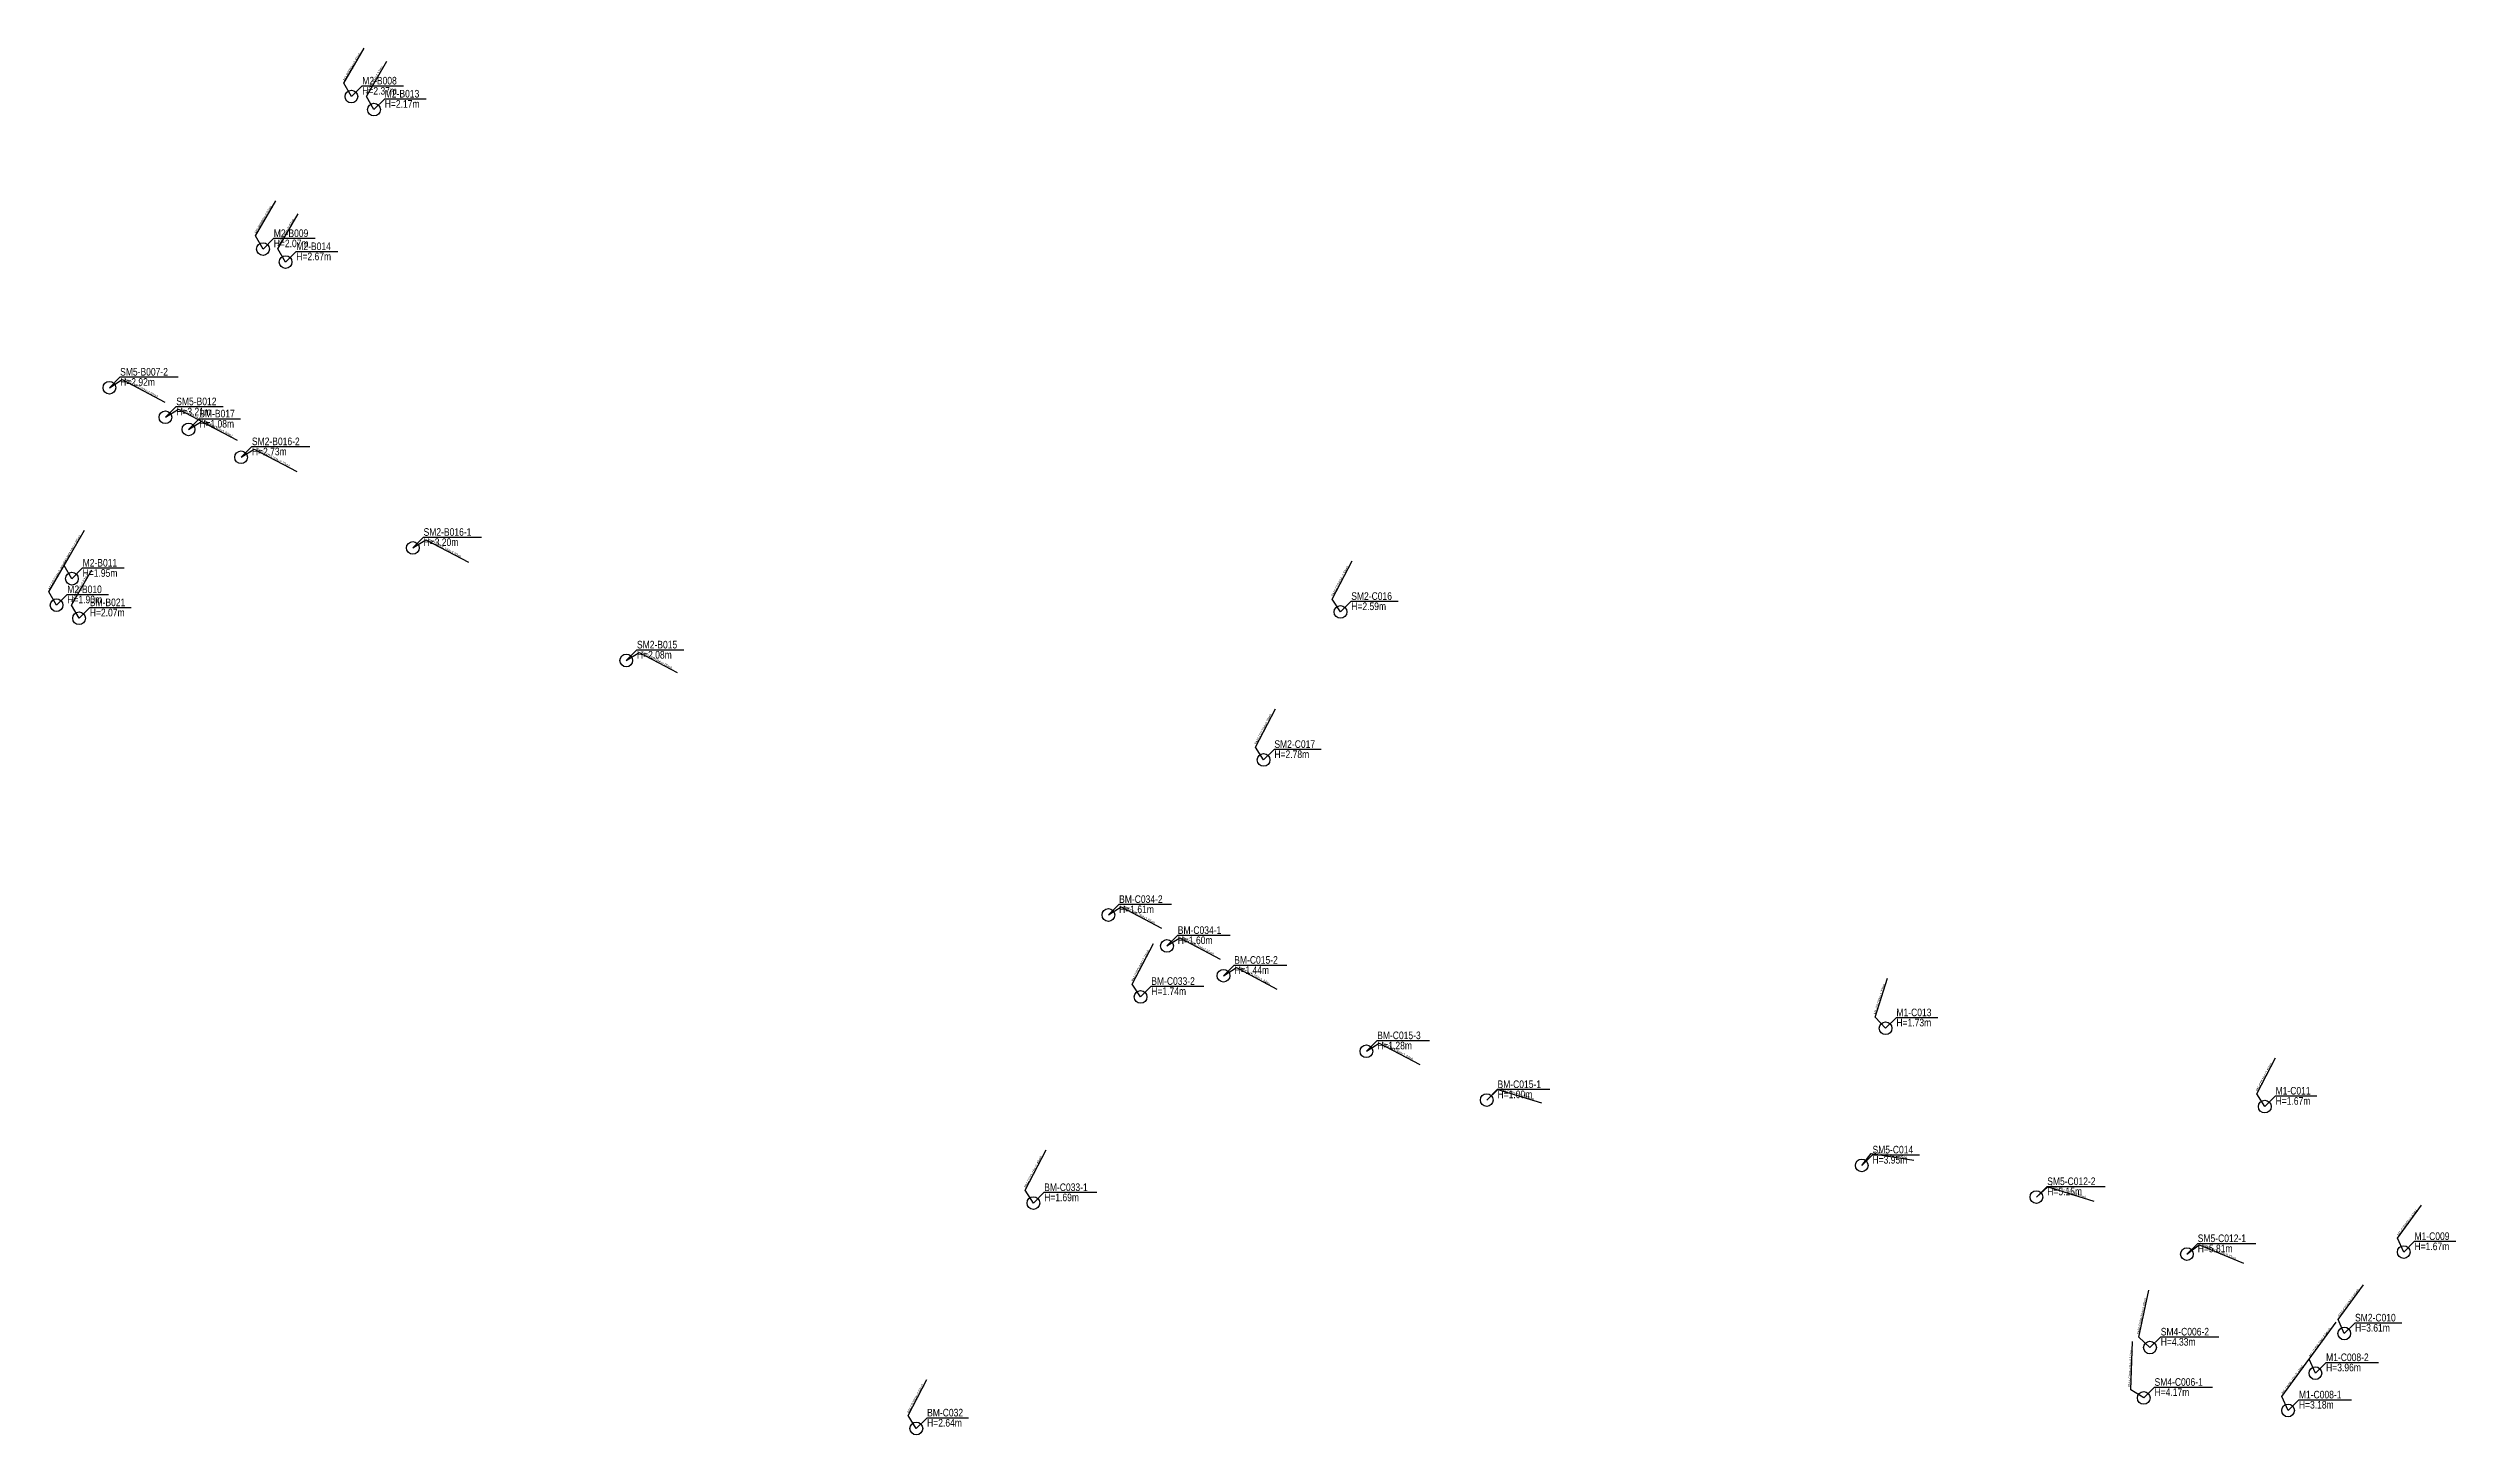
# Model space of a CAD drawing. Header units: millimetres. Extents: x -910 to 2851, y 385 to 4601.
# Drawn here: x 1903 to 2851, y 3547 to 4093 of the extents above; entities that cross this region are included whole.
import ezdxf

# ---------------------------------------------------------------- set-up
doc = ezdxf.new("R2010")
doc.units = ezdxf.units.MM
doc.layers.add('맨홀설명선', color=7, linetype='Continuous')
doc.layers.add('우수맨홀', color=193, linetype='Continuous')
doc.styles.get("Standard").update_dxf_attribs({"font": 'arial.ttf'})

msp = doc.modelspace()

# ---------------------------------------------------------------- linework, layer by layer
at = {"layer": '맨홀설명선', "color": 4}
for points in [[(2022.22, 4074.18), (2026.46, 4078.42), (2042.75, 4078.42)], [(2031.09, 4069.03), (2035.33, 4073.28), (2051.62, 4073.28)], [(1987.39, 4014.12), (1991.63, 4018.36), (2007.92, 4018.36)], [(1996.26, 4008.98), (2000.5, 4013.22), (2016.79, 4013.22)], [(1926.89, 3959.55), (1931.14, 3963.8), (1953.98, 3963.8)], [(1948.98, 3947.9), (1953.23, 3952.14), (1971.7, 3952.14)], [(1958.06, 3943.11), (1962.3, 3947.35), (1978.59, 3947.35)], [(1978.78, 3932.17), (1983.02, 3936.41), (2005.86, 3936.41)], [(2046.38, 3896.49), (2050.62, 3900.73), (2073.46, 3900.73)], [(1912.14, 3884.36), (1916.38, 3888.6), (1932.67, 3888.6)], [(1906.09, 3873.93), (1910.33, 3878.17), (1926.62, 3878.17)], [(1914.96, 3868.79), (1919.2, 3873.03), (1935.49, 3873.03)], [(2411.65, 3871.26), (2415.89, 3875.5), (2434.37, 3875.5)], [(2130.4, 3852.15), (2134.64, 3856.39), (2153.11, 3856.39)], [(2381.38, 3812.99), (2385.62, 3817.23), (2404.09, 3817.23)], [(2320.24, 3751.95), (2324.48, 3756.19), (2345.14, 3756.19)], [(2343.33, 3739.76), (2347.57, 3744), (2368.23, 3744)], [(2365.58, 3728.02), (2369.82, 3732.26), (2390.47, 3732.26)], [(2332.91, 3719.69), (2337.15, 3723.94), (2357.8, 3723.94)], [(2626.29, 3707.36), (2630.54, 3711.6), (2646.83, 3711.6)], [(2421.84, 3698.32), (2426.09, 3702.57), (2446.74, 3702.57)], [(2469.22, 3679.08), (2473.46, 3683.33), (2494.12, 3683.33)], [(2775.59, 3676.51), (2779.83, 3680.75), (2796.12, 3680.75)], [(2616.88, 3653.34), (2621.12, 3657.58), (2639.6, 3657.58)], [(2290.74, 3638.53), (2294.98, 3642.77), (2315.64, 3642.77)], [(2685.68, 3640.88), (2689.92, 3645.12), (2712.76, 3645.12)], [(2744.94, 3618.43), (2749.18, 3622.67), (2772.02, 3622.67)], [(2830.28, 3619.25), (2834.52, 3623.5), (2850.81, 3623.5)], [(2730.38, 3581.67), (2734.62, 3585.91), (2757.46, 3585.91)], [(2806.88, 3587.19), (2811.12, 3591.43), (2829.6, 3591.43)], [(2795.49, 3571.57), (2799.73, 3575.82), (2820.39, 3575.82)], [(2727.93, 3561.85), (2732.17, 3566.09), (2755.01, 3566.09)], [(2784.77, 3556.88), (2789.01, 3561.13), (2809.67, 3561.13)], [(2244.63, 3549.79), (2248.88, 3554.03), (2265.16, 3554.03)]]:
    msp.add_lwpolyline(points, dxfattribs=at)
at = {"layer": '우수맨홀'}
for p, q in [((2019.23, 4079.38), (2027.26, 4093.22)), ((2028.1, 4074.24), (2036.12, 4088.08)), ((2022.22, 4074.18), (2019.23, 4079.38)), ((2031.09, 4069.03), (2028.1, 4074.24)), ((1984.4, 4019.32), (1992.43, 4033.16)), ((1993.27, 4014.18), (2001.29, 4028.02)), ((1987.39, 4014.12), (1984.4, 4019.32)), ((1996.26, 4008.98), (1993.27, 4014.18)), ((1926.89, 3959.55), (1931.97, 3962.75)), ((1931.97, 3962.75), (1948.78, 3953.88)), ((1948.98, 3947.9), (1954.06, 3951.09)), ((1954.06, 3951.09), (1969.1, 3943.16)), ((1958.06, 3943.11), (1963.13, 3946.3)), ((1963.13, 3946.3), (1977.28, 3938.83)), ((1978.78, 3932.17), (1983.86, 3935.36)), ((1983.86, 3935.36), (2000.66, 3926.5)), ((1909.15, 3889.56), (1917.17, 3903.4)), ((2046.38, 3896.49), (2051.46, 3899.69)), ((2051.46, 3899.69), (2068.26, 3890.82)), ((1903.1, 3879.13), (1911.13, 3892.97)), ((1912.14, 3884.36), (1909.15, 3889.56)), ((1911.97, 3873.99), (1919.99, 3887.83)), ((2408.42, 3876.32), (2416.26, 3891.4)), ((1906.09, 3873.93), (1903.1, 3879.13)), ((1914.96, 3868.79), (1911.97, 3873.99)), ((2411.65, 3871.26), (2408.42, 3876.32)), ((2130.4, 3852.15), (2135.47, 3855.34)), ((2135.47, 3855.34), (2150.51, 3847.41)), ((2378.15, 3818.05), (2385.99, 3833.13)), ((2381.38, 3812.99), (2378.15, 3818.05)), ((2320.24, 3751.95), (2325.31, 3755.15)), ((2325.31, 3755.15), (2341.23, 3746.74)), ((2329.68, 3724.75), (2337.98, 3740.72)), ((2343.33, 3739.76), (2348.41, 3742.96)), ((2348.41, 3742.96), (2364.33, 3734.55)), ((2365.58, 3728.02), (2370.65, 3731.22)), ((2370.65, 3731.22), (2386.57, 3722.81)), ((2622.22, 3711.77), (2626.97, 3727.05)), ((2332.91, 3719.69), (2329.68, 3724.75)), ((2626.29, 3707.36), (2622.22, 3711.77)), ((2421.84, 3698.32), (2426.92, 3701.52)), ((2426.92, 3701.52), (2442.84, 3693.12)), ((2772.39, 3681.58), (2779.86, 3695.73)), ((2469.22, 3679.08), (2473.59, 3683.19)), ((2473.59, 3683.19), (2490.83, 3678.01)), ((2775.59, 3676.51), (2772.39, 3681.58)), ((2287.51, 3643.59), (2295.81, 3659.56)), ((2616.88, 3653.34), (2620.63, 3658.02)), ((2620.63, 3658.02), (2637.43, 3655.48)), ((2290.74, 3638.53), (2287.51, 3643.59)), ((2685.68, 3640.88), (2690.1, 3644.94)), ((2690.1, 3644.94), (2708.23, 3639.23)), ((2827.85, 3624.74), (2837.28, 3637.66)), ((2744.94, 3618.43), (2749.7, 3622.08)), ((2749.7, 3622.08), (2767.25, 3614.82)), ((2830.28, 3619.25), (2827.85, 3624.74)), ((2725.92, 3585.69), (2729.9, 3604.27)), ((2804.45, 3592.67), (2814.47, 3606.41)), ((2722.84, 3565.03), (2723.51, 3584.02)), ((2730.38, 3581.67), (2725.92, 3585.69)), ((2793.06, 3577.06), (2803.67, 3591.6)), ((2806.88, 3587.19), (2804.45, 3592.67)), ((2782.34, 3562.37), (2792.95, 3576.91)), ((2795.49, 3571.57), (2793.06, 3577.06)), ((2241.41, 3554.85), (2248.78, 3569.05)), ((2727.93, 3561.85), (2722.84, 3565.03)), ((2784.77, 3556.88), (2782.34, 3562.37)), ((2244.63, 3549.79), (2241.41, 3554.85))]:
    msp.add_line(p, q, dxfattribs=at)
for centre in [(2022.22, 4074.18), (2031.09, 4069.03), (1987.39, 4014.12), (1996.26, 4008.98), (1926.89, 3959.55), (1948.98, 3947.9), (1958.06, 3943.11), (1978.78, 3932.17), (2046.38, 3896.49), (1912.14, 3884.36), (1906.09, 3873.93), (1914.96, 3868.79), (2411.65, 3871.26), (2130.4, 3852.15), (2381.38, 3812.99), (2320.24, 3751.95), (2343.33, 3739.76), (2365.58, 3728.02), (2332.91, 3719.69), (2626.29, 3707.36), (2421.84, 3698.32), (2469.22, 3679.08), (2775.59, 3676.51), (2616.88, 3653.34), (2290.74, 3638.53), (2685.68, 3640.88), (2830.28, 3619.25), (2744.94, 3618.43), (2730.38, 3581.67), (2806.88, 3587.19), (2795.49, 3571.57), (2727.93, 3561.85), (2784.77, 3556.88), (2244.63, 3549.79)]:
    msp.add_circle(centre, 2.5, dxfattribs=at)

# ---------------------------------------------------------------- texts
at = {"layer": '맨홀설명선', "color": 4, "width": 0.8}
for s, p in [('M2-B008', (2026.46, 4078.92)), ('H=2.37m', (2026.46, 4074.92)), ('M2-B013', (2035.33, 4073.78)), ('H=2.17m', (2035.33, 4069.78)), ('M2-B009', (1991.63, 4018.86)), ('H=2.07m', (1991.63, 4014.86)), ('M2-B014', (2000.5, 4013.72)), ('H=2.67m', (2000.5, 4009.72)), ('SM5-B007-2', (1931.14, 3964.3)), ('H=2.92m', (1931.14, 3960.3)), ('SM5-B012', (1953.23, 3952.64)), ('H=3.21m', (1953.23, 3948.64)), ('BM-B017', (1962.3, 3947.85)), ('H=1.08m', (1962.3, 3943.85)), ('SM2-B016-2', (1983.02, 3936.91)), ('H=2.73m', (1983.02, 3932.91)), ('SM2-B016-1', (2050.62, 3901.23)), ('H=3.20m', (2050.62, 3897.23)), ('M2-B011', (1916.38, 3889.1)), ('H=1.95m', (1916.38, 3885.1)), ('M2-B010', (1910.33, 3878.67)), ('H=1.90m', (1910.33, 3874.67)), ('SM2-C016', (2415.89, 3876)), ('BM-B021', (1919.2, 3873.53)), ('H=2.07m', (1919.2, 3869.53)), ('H=2.59m', (2415.89, 3872)), ('SM2-B015', (2134.64, 3856.89)), ('H=2.08m', (2134.64, 3852.89)), ('SM2-C017', (2385.62, 3817.73)), ('H=2.78m', (2385.62, 3813.73)), ('BM-C034-2', (2324.48, 3756.69)), ('H=1.61m', (2324.48, 3752.69)), ('BM-C034-1', (2347.57, 3744.5)), ('H=1.60m', (2347.57, 3740.5)), ('BM-C015-2', (2369.82, 3732.76)), ('BM-C033-2', (2337.15, 3724.44)), ('H=1.44m', (2369.82, 3728.76)), ('H=1.74m', (2337.15, 3720.44)), ('M1-C013', (2630.54, 3712.1)), ('H=1.73m', (2630.54, 3708.1)), ('BM-C015-3', (2426.09, 3703.07)), ('H=1.28m', (2426.09, 3699.07)), ('BM-C015-1', (2473.46, 3683.83)), ('H=1.00m', (2473.46, 3679.83)), ('M1-C011', (2779.83, 3681.25)), ('H=1.67m', (2779.83, 3677.25)), ('SM5-C014', (2621.12, 3658.08)), ('H=3.95m', (2621.12, 3654.08)), ('BM-C033-1', (2294.98, 3643.27)), ('H=1.69m', (2294.98, 3639.27)), ('SM5-C012-2', (2689.92, 3645.62)), ('H=5.15m', (2689.92, 3641.62)), ('SM5-C012-1', (2749.18, 3623.17)), ('H=5.81m', (2749.18, 3619.17)), ('M1-C009', (2834.52, 3624)), ('H=1.67m', (2834.52, 3620)), ('SM2-C010', (2811.12, 3591.93)), ('SM4-C006-2', (2734.62, 3586.41)), ('H=4.33m', (2734.62, 3582.41)), ('H=3.61m', (2811.12, 3587.93)), ('M1-C008-2', (2799.73, 3576.32)), ('H=3.96m', (2799.73, 3572.32)), ('SM4-C006-1', (2732.17, 3566.59)), ('H=4.17m', (2732.17, 3562.59)), ('M1-C008-1', (2789.01, 3561.63)), ('BM-C032', (2248.88, 3554.53)), ('H=3.18m', (2789.01, 3557.63)), ('H=2.64m', (2248.88, 3550.53))]:
    msp.add_text(s, height=3, dxfattribs=at).set_placement(p)
at = {"layer": '우수맨홀'}
for s, rotation, p in [('M2-B008(H=2.37m)', 59.88901, (2019.73, 4080.24)), ('M2-B013(H=2.17m)', 59.88901, (2028.6, 4075.1)), ('M2-B009(H=2.07m)', 59.88901, (1984.9, 4020.19)), ('M2-B014(H=2.67m)', 59.88901, (1993.77, 4015.04)), ('SM5-B007-2(H=2.92m)', 332.17524, (1932.86, 3962.28)), ('SM5-B012(H=3.21m)', 332.17524, (1954.95, 3950.62)), ('BM-B017(H=1.08m)', 332.17524, (1964.02, 3945.84)), ('SM2-B016-2(H=2.73m)', 332.17524, (1984.74, 3934.9)), ('M2-B011(H=1.95m)', 59.88901, (1909.65, 3890.43)), ('SM2-B016-1(H=3.20m)', 332.17524, (2052.34, 3899.22)), ('M2-B010(H=1.90m)', 59.88901, (1903.6, 3880)), ('SM2-C016(H=2.59m)', 62.5459, (2408.88, 3877.2)), ('BM-B021(H=2.07m)', 59.88901, (1912.47, 3874.86)), ('SM2-B015(H=2.08m)', 332.17524, (2136.36, 3854.88)), ('SM2-C017(H=2.78m)', 62.5459, (2378.61, 3818.94)), ('BM-C034-2(H=1.61m)', 332.17524, (2326.2, 3754.68)), ('BM-C033-2(H=1.74m)', 62.5459, (2330.14, 3725.64)), ('BM-C034-1(H=1.60m)', 332.17524, (2349.3, 3742.49)), ('BM-C015-2(H=1.44m)', 332.17524, (2371.54, 3730.75)), ('M1-C013(H=1.73m)', 72.72824, (2622.52, 3712.72)), ('BM-C015-3(H=1.28m)', 332.17524, (2427.81, 3701.05)), ('M1-C011(H=1.67m)', 62.17524, (2772.86, 3682.47)), ('BM-C015-1(H=1.00m)', 343.24945, (2474.55, 3682.91)), ('BM-C033-1(H=1.69m)', 62.5459, (2287.97, 3644.48)), ('SM5-C014(H=3.95m)', 351.37835, (2621.61, 3657.87)), ('SM5-C012-2(H=5.15m)', 342.50946, (2691.06, 3644.64)), ('M1-C009(H=1.67m)', 53.8851, (2828.44, 3625.55)), ('SM5-C012-1(H=5.81m)', 337.50946, (2750.62, 3621.7)), ('SM2-C010(H=3.61m)', 53.8851, (2805.04, 3593.48)), ('SM4-C006-2(H=4.33m)', 77.92788, (2726.13, 3586.67)), ('M1-C008-2(H=3.96m)', 53.8851, (2793.65, 3577.87)), ('SM4-C006-1(H=4.17m)', 87.97976, (2722.87, 3566.03)), ('M1-C008-1(H=3.18m)', 53.8851, (2782.93, 3563.18)), ('BM-C032(H=2.64m)', 62.5459, (2241.87, 3555.74))]:
    msp.add_text(s, height=1, rotation=rotation, dxfattribs=at).set_placement(p)

doc.saveas('drawing.dxf')
